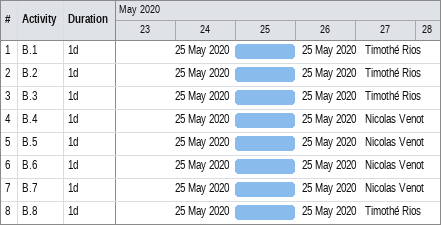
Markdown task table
| ID | Task | Duration | Start | Finish | Resources |
|---|---|---|---|---|---|
| 1 | B.1 | 1d | 2020-05-25 | 2020-05-25 | Timothé Rios |
| 2 | B.2 | 1d | 2020-05-25 | 2020-05-25 | Timothé Rios |
| 3 | B.3 | 1d | 2020-05-25 | 2020-05-25 | Timothé Rios |
| 4 | B.4 | 1d | 2020-05-25 | 2020-05-25 | Nicolas Venot |
| 5 | B.5 | 1d | 2020-05-25 | 2020-05-25 | Nicolas Venot |
| 6 | B.6 | 1d | 2020-05-25 | 2020-05-25 | Nicolas Venot |
| 7 | B.7 | 1d | 2020-05-25 | 2020-05-25 | Nicolas Venot |
| 8 | B.8 | 1d | 2020-05-25 | 2020-05-25 | Timothé Rios |
